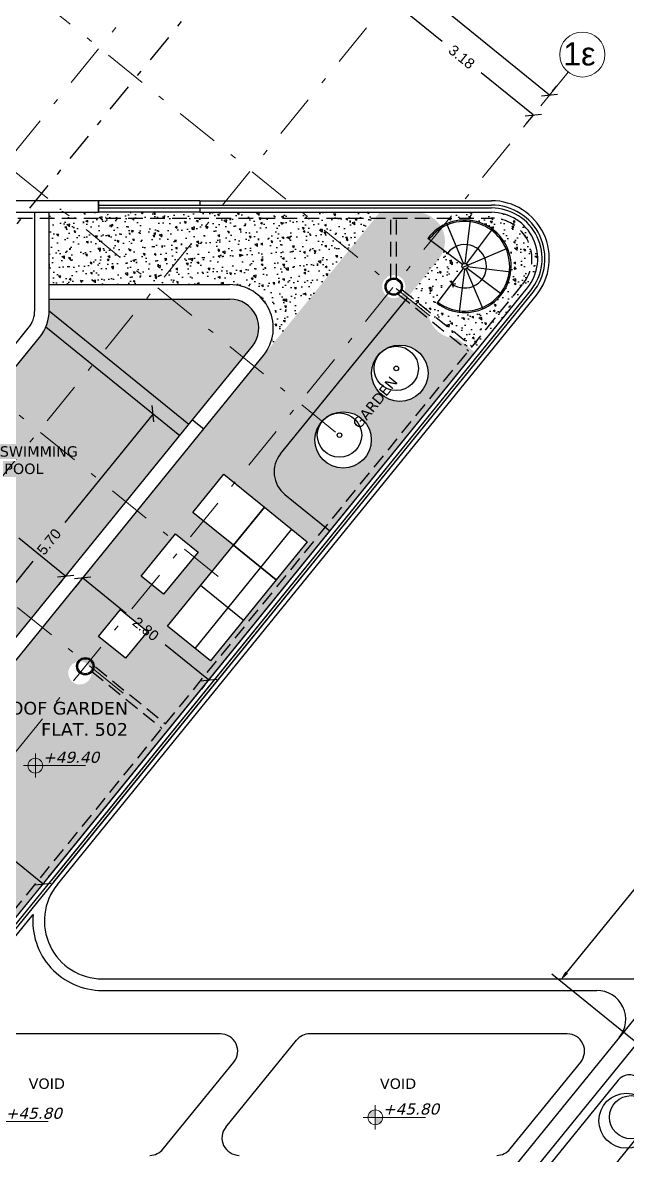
# Model space of a CAD drawing. Header units: inches. Extents: x 8644 to 9016, y -609 to 809.
# Drawn here: x 8865.56 to 8876, y -597.85 to -578.27 of the extents above; entities that cross this region are included whole.
import ezdxf

# ---------------------------------------------------------------- set-up
doc = ezdxf.new("R2010")
doc.units = ezdxf.units.IN
doc.header["$MEASUREMENT"] = 0
doc.linetypes.add('DASHDOT', pattern=[1, 0.5, -0.25, 0, -0.25])
doc.linetypes.add('DASHED', pattern=[19.05, 12.7, -6.35])
doc.layers.add('axis', color=8, linetype='DASHDOT', lineweight=15)
doc.layers.add('dim', color=3, linetype='Continuous', lineweight=13)
for name, color, linetype in [('DIMENSIONS', 6, 'Continuous'), ('DIMS', 6, 'Continuous'), ('floors', 8, 'Continuous'), ('furn', 4, 'Continuous'), ('provoles', 2, 'Continuous'), ('TEXT', 6, 'Continuous'), ('walls', 1, 'Continuous')]:
    doc.layers.add(name, color=color, linetype=linetype)
doc.styles.get("Standard").update_dxf_attribs({"font": 'arial.ttf'})
doc.styles.add('style1', font='arial.ttf')
doc.styles.add('Yps_1-100', font='verdanai.ttf', dxfattribs={"height": 0.25})
doc.styles.add('Yps_1-100bold', font='verdanai.ttf', dxfattribs={"height": 0.3})
doc.dimstyles.new('Copy of Standard', dxfattribs={"dimtxt": 0.18, "dimasz": 0.18, "dimexe": 0.18, "dimexo": 0.0625, "dimgap": 0.09, "dimtad": 0, "dimtih": 1, "dimtoh": 1, "dimdec": 3, "dimzin": 0, "dimdsep": 46, "dimtxsty": 'Standard', "dimcen": 0.09, "dimadec": 0, "dimazin": 0, "dimtfac": 1, "dimtdec": 3, "dimtofl": 0, "dimtmove": 0, "dimatfit": 3, "dimfxl": 1, "dimtolj": 1, "dimtzin": 0, "dimarcsym": 0})
doc.dimstyles.new('ekato', dxfattribs={"dimtxt": 0.18, "dimasz": 0.2, "dimexe": 0.2, "dimexo": 0.2, "dimgap": 0.2, "dimtad": 0, "dimzin": 0, "dimdsep": 46, "dimtxsty": 'style1', "dimblk": 'OBLIQUE', "dimcen": 0.2, "dimadec": 0, "dimazin": 0, "dimtfac": 1, "dimtofl": 0, "dimtmove": 0, "dimatfit": 3, "dimfxl": 1, "dimtolj": 1, "dimtzin": 0, "dimarcsym": 0})
pattern_1 = [(145.9330195, (-1310.13757, 1490.0683), (-0.005862075, 0.359952269), [0.0375, -0.4125]), (90.9330195, (-1310.13757, 1490.0683), (-0.366910407, -0.107879508), [0.03, -0.33]), (196.384464, (-1310.13805, 1490.0983), (-0.372772478, 0.252072761), [0.031870096, -0.350571056]), (142.1172195, (-1310.23703, 1490.05796), (0.027158223, 0.539316793), [0.05625, -0.61875]), (192.568655, (-1310.23477, 1490.1029), (-0.532756348, 0.414482416), [0.04780517, -0.52585688]), (87.1171834, (-1310.23703, 1490.05796), (-0.532756348, 0.414482416), [0.045, -0.495]), (116.9330195, (-1310.21733, 1490.11028), (0.169381237, 0.3176633386), [0.0375, -0.4125]), (61.9330195, (-1310.21733, 1490.11028), (-0.373208096, 0.083528151), [0.03, -0.33]), (167.3844642, (-1310.20322, 1490.13675), (-0.203826858, 0.401191486), [0.031870095, -0.350571056]), (133.4330195, (-1310.13757, 1490.0683), (-0.1661837958, -0.011157554), [0, -0.326, 0, -0.335, 0, -0.33125]), (103.4330195, (-1310.13757, 1490.0683), (-0.2097456976, 0.110445857), [0, -0.191, 0, -0.3185, 0, -0.12625]), (63.4330195, (-1310.12604, 1489.9574), (-0.016372455, 0.2666471857), [0, -0.125, 0, -0.39, 0, -0.5175]), (53.4330195, (-1310.12087, 1489.90767), (-0.079925123, 0.284857427), [0, -0.1625, 0, -0.259, 0, -0.3675])]
pattern_2 = [(145.9330195, (-2418.8575, 1426.8528), (-0.005862075, 0.359952269), [0.0375, -0.4125]), (90.9330195, (-2418.8575, 1426.8528), (-0.366910407, -0.107879508), [0.03, -0.33]), (196.384464, (-2418.85798, 1426.8828), (-0.372772478, 0.252072761), [0.031870096, -0.350571056]), (142.1172195, (-2418.95695, 1426.84246), (0.027158223, 0.539316793), [0.05625, -0.61875]), (192.568655, (-2418.9547, 1426.8874), (-0.532756348, 0.414482416), [0.04780517, -0.52585688]), (87.1171834, (-2418.95695, 1426.84246), (-0.532756348, 0.414482416), [0.045, -0.495]), (116.9330195, (-2418.93726, 1426.89478), (0.169381237, 0.3176633386), [0.0375, -0.4125]), (61.9330195, (-2418.93726, 1426.89478), (-0.373208096, 0.083528151), [0.03, -0.33]), (167.3844642, (-2418.92314, 1426.92125), (-0.203826858, 0.401191486), [0.031870095, -0.350571056]), (133.4330195, (-2418.85749, 1426.8528), (-0.1661837958, -0.011157554), [0, -0.326, 0, -0.335, 0, -0.33125]), (103.4330195, (-2418.85749, 1426.8528), (-0.2097456976, 0.110445857), [0, -0.191, 0, -0.3185, 0, -0.12625]), (63.4330195, (-2418.84596, 1426.7419), (-0.016372455, 0.2666471857), [0, -0.125, 0, -0.39, 0, -0.5175]), (53.4330195, (-2418.8408, 1426.69216), (-0.079925123, 0.284857427), [0, -0.1625, 0, -0.259, 0, -0.3675])]

# ---------------------------------------------------------------- blocks, each defined once
blk = doc.blocks.new('ypsometro 1-100')
h = blk.add_hatch(color=256)
h.paths.add_polyline_path([(-0.2, 0), (0, 0), (0, 0.2, 0.414214)])
h.paths.add_polyline_path([(0, -0.2, 0.414214), (0.2, 0), (0, 0)])
for p, q in [((0, 0.325), (0, -0.325)), ((-0.325, 0), (1.35, 0))]:
    blk.add_line(p, q)
blk.add_circle((0, 0), 0.2)
at = {"style": 'Yps_1-100'}
for p in [(0.2, 0.076), (0.2, -0.326)]:
    blk.add_attdef('+0.00', p, '', height=0.25, dxfattribs=at)
blk = doc.blocks.new('_Oblique')
at = {"color": 0, "linetype": 'ByBlock', "lineweight": -2}
blk.add_line((-0.5, -0.5), (0.5, 0.5), dxfattribs=at)
blk = doc.blocks.new('*D15436')
at = {"layer": 'DEFPOINTS', "color": 0, "transparency": 16777216}
for p in [(8866.98, -573.432), (8874.586, -579.606), (8874.658, -579.518)]:
    blk.add_point(p, dxfattribs=at)
at = {"layer": 'DIMENSIONS', "color": 0, "lineweight": -2, "transparency": 16777216}
for p, q in [((8867.106, -573.277), (8867.178, -573.188)), ((8867.052, -573.344), (8870.518, -576.158)), ((8874.658, -579.518), (8871.191, -576.704)), ((8874.712, -579.451), (8874.784, -579.362))]:
    blk.add_line(p, q, dxfattribs=at)
at = {"layer": 'DIMENSIONS', "color": 0, "lineweight": -2, "transparency": 16777216, "xscale": 0.2, "yscale": 0.2, "zscale": 0.2}
for p, rotation in [((8867.052, -573.344), 140.9330194574656), ((8874.658, -579.518), 320.9330194574657)]:
    blk.add_blockref('_Oblique', p, dxfattribs=dict(at, rotation=rotation))
at = {"layer": 'DIMENSIONS', "color": 0, "transparency": 16777216, "insert": (8870.855, -576.431), "char_height": 0.18, "attachment_point": 5, "rotation": 320.933, "style": 'style1'}
blk.add_mtext('\\A1;9.80', dxfattribs=at)
blk = doc.blocks.new('*D15440')
at = {"layer": 'DEFPOINTS', "color": 0, "transparency": 16777216}
for p in [(8872.016, -577.72), (8874.377, -579.863), (8874.502, -579.71)]:
    blk.add_point(p, dxfattribs=at)
at = {"layer": 'DIMENSIONS', "color": 0, "lineweight": -2, "transparency": 16777216}
for p, q in [((8871.89, -577.876), (8871.78, -578.012)), ((8871.906, -577.857), (8872.805, -578.587)), ((8874.377, -579.863), (8873.478, -579.133)), ((8874.376, -579.865), (8874.251, -580.018))]:
    blk.add_line(p, q, dxfattribs=at)
at = {"layer": 'DIMENSIONS', "color": 0, "lineweight": -2, "transparency": 16777216, "xscale": 0.2, "yscale": 0.2, "zscale": 0.2}
for p, rotation in [((8871.906, -577.857), 140.9330194573815), ((8874.377, -579.863), 320.9330194573815)]:
    blk.add_blockref('_Oblique', p, dxfattribs=dict(at, rotation=rotation))
at = {"layer": 'DIMENSIONS', "color": 0, "transparency": 16777216, "insert": (8873.142, -578.86), "char_height": 0.18, "attachment_point": 5, "rotation": 320.933, "style": 'style1'}
blk.add_mtext('\\A1;3.18', dxfattribs=at)
blk = doc.blocks.new('*D15447')
at = {"layer": 'DEFPOINTS', "color": 0, "transparency": 16777216}
for p in [(8863.52, -591.261), (8865.888, -593.184), (8865.912, -593.154)]:
    blk.add_point(p, dxfattribs=at)
at = {"layer": 'DIMENSIONS', "color": 0, "lineweight": -2, "transparency": 16777216}
for p, q in [((8863.544, -591.232), (8864.391, -591.919)), ((8863.646, -591.106), (8863.67, -591.077)), ((8865.912, -593.154), (8865.065, -592.467)), ((8866.014, -593.028), (8866.038, -592.999))]:
    blk.add_line(p, q, dxfattribs=at)
at = {"layer": 'DIMENSIONS', "color": 0, "lineweight": -2, "transparency": 16777216, "xscale": 0.2, "yscale": 0.2, "zscale": 0.2}
for p, rotation in [((8863.544, -591.232), 140.9330194581317), ((8865.912, -593.154), 320.9330194581316)]:
    blk.add_blockref('_Oblique', p, dxfattribs=dict(at, rotation=rotation))
at = {"layer": 'DIMENSIONS', "color": 0, "transparency": 16777216, "insert": (8864.728, -592.193), "char_height": 0.18, "attachment_point": 5, "rotation": 320.933, "style": 'style1'}
blk.add_mtext('\\A1;3.05', dxfattribs=at)
blk = doc.blocks.new('*D15448')
at = {"layer": 'DEFPOINTS', "color": 0, "transparency": 16777216}
for p in [(8864.069, -585.905), (8866.304, -587.832), (8866.359, -587.764)]:
    blk.add_point(p, dxfattribs=at)
at = {"layer": 'DIMENSIONS', "color": 0, "lineweight": -2, "transparency": 16777216}
for p, q in [((8864.013, -585.973), (8864.82, -586.628)), ((8863.943, -586.06), (8863.887, -586.128)), ((8866.304, -587.832), (8865.497, -587.177)), ((8866.233, -587.919), (8866.178, -587.987))]:
    blk.add_line(p, q, dxfattribs=at)
at = {"layer": 'DIMENSIONS', "color": 0, "lineweight": -2, "transparency": 16777216, "xscale": 0.2, "yscale": 0.2, "zscale": 0.2}
for p, rotation in [((8864.013, -585.973), 140.9330194580974), ((8866.304, -587.832), 320.9330194580974)]:
    blk.add_blockref('_Oblique', p, dxfattribs=dict(at, rotation=rotation))
at = {"layer": 'DIMENSIONS', "color": 0, "transparency": 16777216, "insert": (8865.158, -586.902), "char_height": 0.18, "attachment_point": 5, "rotation": 320.933, "style": 'style1'}
blk.add_mtext('\\A1;2.95', dxfattribs=at)
blk = doc.blocks.new('*D15449')
at = {"layer": 'DEFPOINTS', "color": 0, "transparency": 16777216}
for p in [(8867.774, -584.995), (8867.814, -585.028), (8864.181, -589.421)]:
    blk.add_point(p, dxfattribs=at)
at = {"layer": 'DIMENSIONS', "color": 0, "lineweight": -2, "transparency": 16777216}
for p, q in [((8867.814, -585.028), (8866.291, -586.904)), ((8867.929, -585.121), (8867.969, -585.154)), ((8864.221, -589.453), (8865.744, -587.577)), ((8864.337, -589.547), (8864.376, -589.579))]:
    blk.add_line(p, q, dxfattribs=at)
at = {"layer": 'DIMENSIONS', "color": 0, "lineweight": -2, "transparency": 16777216, "xscale": 0.2, "yscale": 0.2, "zscale": 0.2}
for p, rotation in [((8867.814, -585.028), 50.9330194569812), ((8864.221, -589.453), 230.9330194569812)]:
    blk.add_blockref('_Oblique', p, dxfattribs=dict(at, rotation=rotation))
at = {"layer": 'DIMENSIONS', "color": 0, "transparency": 16777216, "insert": (8866.017, -587.24), "char_height": 0.18, "attachment_point": 5, "rotation": 50.933, "style": 'style1'}
blk.add_mtext('\\A1;5.70', dxfattribs=at)
blk = doc.blocks.new('*D15450')
at = {"layer": 'DEFPOINTS', "color": 0, "transparency": 16777216}
for p in [(8866.658, -587.793), (8868.773, -589.629), (8868.832, -589.557)]:
    blk.add_point(p, dxfattribs=at)
at = {"layer": 'DIMENSIONS', "color": 0, "lineweight": -2, "transparency": 16777216}
for p, q in [((8866.599, -587.865), (8867.348, -588.473)), ((8866.532, -587.948), (8866.473, -588.02)), ((8868.773, -589.629), (8868.024, -589.021)), ((8868.706, -589.713), (8868.647, -589.785))]:
    blk.add_line(p, q, dxfattribs=at)
at = {"layer": 'DIMENSIONS', "color": 0, "lineweight": -2, "transparency": 16777216, "xscale": 0.2, "yscale": 0.2, "zscale": 0.2}
for p, rotation in [((8866.599, -587.865), 140.9330194581413), ((8868.773, -589.629), 320.9330194581413)]:
    blk.add_blockref('_Oblique', p, dxfattribs=dict(at, rotation=rotation))
at = {"layer": 'DIMENSIONS', "color": 0, "transparency": 16777216, "insert": (8867.686, -588.747), "char_height": 0.18, "attachment_point": 5, "rotation": 320.933, "style": 'style1'}
blk.add_mtext('\\A1;2.80', dxfattribs=at)
blk = doc.blocks.new('*D15488')
at = {"color": 0, "lineweight": -2, "transparency": 16777216}
for p, q in [((8877.315, -597.175), (8876.659, -596.643)), ((8876.685, -596.896), (8875.445, -598.424)), ((8873.843, -600.398), (8875.149, -598.788)), ((8874.245, -600.957), (8873.589, -600.424))]:
    blk.add_line(p, q, dxfattribs=at)
at = {"color": 0, "transparency": 16777216}
for points in [[(8876.662, -596.877), (8876.709, -596.915), (8876.799, -596.756)], [(8873.819, -600.379), (8873.866, -600.417), (8873.729, -600.538)]]:
    blk.add_solid(points, dxfattribs=at)
at = {"layer": 'DEFPOINTS', "color": 0, "transparency": 16777216}
for p in [(8877.363, -597.215), (8873.729, -600.538), (8874.294, -600.996, 0.071)]:
    blk.add_point(p, dxfattribs=at)
at = {"color": 0, "transparency": 16777216, "insert": (8875.297, -598.606), "char_height": 0.18, "attachment_point": 5}
blk.add_mtext('\\A1;4.870', dxfattribs=at)
blk = doc.blocks.new('*D15492')
at = {"color": 0, "lineweight": -2, "transparency": 16777216}
for p, q in [((8884.61, -585.411), (8883.189, -584.258)), ((8883.215, -584.511), (8879.232, -589.418)), ((8874.953, -594.689), (8878.936, -589.782)), ((8876.122, -595.868), (8874.7, -594.715))]:
    blk.add_line(p, q, dxfattribs=at)
at = {"color": 0, "transparency": 16777216}
for points in [[(8883.192, -584.492), (8883.238, -584.53), (8883.328, -584.371)], [(8874.93, -594.67), (8874.977, -594.707), (8874.84, -594.828)]]:
    blk.add_solid(points, dxfattribs=at)
at = {"layer": 'DEFPOINTS', "color": 0, "transparency": 16777216}
for p in [(8884.658, -585.451, 0.071), (8874.84, -594.828), (8876.17, -595.908, 0.071)]:
    blk.add_point(p, dxfattribs=at)
at = {"color": 0, "transparency": 16777216, "insert": (8879.084, -589.6), "char_height": 0.18, "attachment_point": 5}
blk.add_mtext('\\A1;13.469', dxfattribs=at)

msp = doc.modelspace()

# ---------------------------------------------------------------- hatches: boundary and pattern name
at = {"layer": 'DIMENSIONS'}
h = msp.add_hatch(dxfattribs=at)
h.set_pattern_fill('DOTS', color=8, angle=360, style=0)
h.set_pattern_definition([(0, (-1310.137566, 1490.0683), (0.03125, 0.0625), [0, -0.0625])])
h.paths.add_polyline_path([(8862.9313, -588.0198), (8862.7422, -588.2527), (8863.0916, -588.5363), (8863.2807, -588.3034)])
h.paths.add_polyline_path([(8862.9313, -588.0198), (8862.5819, -587.7361), (8862.3928, -587.9691), (8862.7422, -588.2527)])
h.paths.add_polyline_path([(8863.1203, -587.7868), (8862.771, -587.5032), (8862.5819, -587.7361), (8862.9313, -588.0198)])
h.paths.add_polyline_path([(8863.1203, -587.7868), (8862.9313, -588.0198), (8863.2807, -588.3034), (8863.4697, -588.0704)])
h.paths.add_polyline_path([(8863.3094, -587.5539), (8862.96, -587.2703), (8862.771, -587.5032), (8863.1203, -587.7868)])
h.paths.add_polyline_path([(8863.3094, -587.5539), (8863.1203, -587.7868), (8863.4697, -588.0704), (8863.6588, -587.8375)], flags=17)
h.paths.add_polyline_path([(8863.4985, -587.321), (8863.1491, -587.0374), (8862.96, -587.2703), (8863.3094, -587.5539)])
h.paths.add_polyline_path([(8863.4985, -587.321), (8863.3094, -587.5539), (8863.6588, -587.8375), (8863.8479, -587.6046)], flags=17)
h.paths.add_polyline_path([(8863.6733, -587.1056, -0.2259697), (8863.665, -587.0881, -0.1721323), (8863.67, -587.0738), (8863.3382, -586.8045), (8863.1491, -587.0374), (8863.4985, -587.321)], flags=17)
h.paths.add_polyline_path([(8863.7051, -587.1023, -0.4142136), (8863.6733, -587.1056), (8863.4985, -587.321), (8863.8479, -587.6046), (8864.0369, -587.3717)], flags=17)
h.paths.add_polyline_path([(8863.67, -587.0738, 0.1721323), (8863.665, -587.0881, 0.2259697), (8863.6733, -587.1056), (8863.6876, -587.0881)], flags=17)
h.paths.add_polyline_path([(8863.6876, -587.0881), (8863.6733, -587.1056, 0.4142136), (8863.7051, -587.1023)], flags=17)
h.paths.add_polyline_path([(8863.67, -587.0738), (8863.7051, -587.1023, 0.1721323), (8863.7101, -587.0881, 0.706292)], flags=17)
h.paths.add_polyline_path([(8868.2755, -585.4027), (8865.9618, -583.5246, -0.0710558), (8865.8528, -583.7066), (8863.3382, -586.8045), (8863.67, -587.0738, -1), (8863.7051, -587.1023), (8864.0369, -587.3717), (8863.8479, -587.6046), (8863.6588, -587.8375), (8863.4697, -588.0704), (8863.2807, -588.3034), (8863.0916, -588.5363), (8864.6832, -589.8282)])
h.paths.add_polyline_path([(8866.0203, -583.2501, -0.0943963), (8865.9618, -583.5246), (8868.2755, -585.4027), (8868.4331, -585.2086)])
h.paths.add_polyline_path([(8869.5275, -583.8604, 0.6313617), (8869.1393, -583.0453), (8866.0205, -583.0453), (8866.0205, -583.2339, -0.0054079), (8866.0203, -583.2501), (8868.4331, -585.2086), (8868.4961, -585.131)])
at = {"layer": 'floors'}
h = msp.add_hatch(dxfattribs=at)
h.set_pattern_fill('AR-CONC', color=256, scale=0.05, angle=95.93302)
h.set_pattern_definition(pattern_1)
h.paths.add_polyline_path([(8867.0333, -580.9468), (8866.9781, -581.2925, 1.3032254), (8867.053, -582.013), (8867.178, -582.3399, -1.3032254)], flags=0)
edge = h.paths.add_edge_path()
edge.add_line((8871.7206, -581.5453), (8866.0205, -581.5453))
edge.add_line((8866.0205, -581.5453), (8866.0205, -582.7953))
edge.add_line((8866.0205, -582.7953), (8869.1393, -582.7953))
edge.add_arc((8869.1393, -583.5453), 0.75, -39.06698, 90, ccw=False)
edge.add_line((8869.7216, -584.018), (8871.6758, -581.6104))
edge.add_arc((8871.2876, -581.2953), 0.5, 320.93302, 330)
edge = h.paths.add_edge_path()
edge.add_line((8867.0144, -581.5453), (8866.1783, -581.5453))
edge.add_arc((8866.919, -581.6628), 0.75, 170.988, 320.93302)
edge.add_line((8867.5013, -582.1355), (8866.9578, -581.6943))
edge.add_arc((8866.919, -581.6628), 0.05, 320.93302, 410.93302)
edge.add_line((8866.9505, -581.624), (8867.0144, -581.5453))
h = msp.add_hatch(dxfattribs=at)
h.set_pattern_fill('AR-CONC', color=256, scale=0.05, angle=95.93302)
h.set_pattern_definition(pattern_2)
h.paths.add_polyline_path([(8866.194, -581.4706, 0.6466343), (8867.2561, -582.3328)])
edge = h.paths.add_edge_path()
edge.add_line((8867.0631, -581.5453), (8866.286, -581.5453))
edge.add_line((8866.286, -581.5453), (8867.2561, -582.3328))
edge.add_arc((8866.919, -581.6628), 0.75, 296.70921, 320.93302)
edge.add_line((8867.5013, -582.1355), (8866.9578, -581.6943))
edge.add_line((8866.9578, -581.6943), (8867.0631, -581.5453))
h = msp.add_hatch(dxfattribs=at)
h.set_pattern_fill('AR-CONC', color=256, scale=0.05, angle=95.93302)
h.set_pattern_definition(pattern_1)
h.paths.add_polyline_path([(8862.2975, -591.498), (8861.6763, -590.9938), (8861.1406, -591.6538), (8861.0776, -591.7314), (8860.3789, -591.1642), (8859.7577, -590.66), (8859.2531, -590.2504), (8859.2279, -590.2814, -0.4008611), (8859.3875, -591.5445), (8859.3623, -591.5755), (8858.648, -590.9957), (8858.6228, -591.0268), (8863.9024, -595.3123), (8863.8709, -595.3512), (8864.0262, -595.4772), (8870.8642, -587.0532), (8870.0878, -586.4229, -0.4142136), (8870.0147, -585.7196), (8872.7414, -582.3604, 0.6313617), (8872.3532, -581.5453), (8871.7206, -581.5453, -0.0395828), (8871.6758, -581.6104), (8864.1526, -590.8787), (8863.9585, -590.7211), (8863.8955, -590.7988), (8862.3829, -592.6621), (8862.3199, -592.7398), (8861.6988, -592.2356)])
h.paths.add_polyline_path([(8863.1593, -593.2924), (8864.6719, -591.429), (8865.3706, -591.9962), (8865.1973, -592.2097), (8865.3526, -592.3358), (8865.132, -592.6075), (8864.9767, -592.4814), (8864.8822, -592.5979), (8865.0375, -592.724), (8864.8169, -592.9957), (8864.6616, -592.8697), (8864.5671, -592.9861), (8864.7224, -593.1122), (8864.5018, -593.3839), (8864.3465, -593.2579), (8864.252, -593.3743), (8864.4073, -593.5004), (8864.1867, -593.7721), (8864.0314, -593.6461), (8863.8581, -593.8596)], flags=16)
h.paths.add_polyline_path([(8866.349, -589.5074, -1), (8866.749, -589.5074, -1)], flags=16)
h.paths.add_polyline_path([(8866.8709, -588.8757), (8867.2491, -588.4099), (8867.7149, -588.788), (8867.3368, -589.2539)], flags=16)
h.paths.add_polyline_path([(8867.6074, -587.8331), (8868.2008, -587.1019), (8868.5891, -587.417), (8867.9956, -588.1482)], flags=16)
h.paths.add_polyline_path([(8868.065, -588.6973), (8869.1994, -587.2998), (8868.5007, -586.7326), (8869.0364, -586.0726), (8869.7351, -586.6398), (8870.4727, -587.2385), (8869.937, -587.8985), (8868.8026, -589.296)], flags=16)
h.paths.add_polyline_path([(8871.769, -582.8303, -1), (8872.169, -582.8303, -1)], flags=16)
h.paths.add_polyline_path([(8859.2279, -590.2814), (8858.6733, -590.9647), (8859.3875, -591.5445, 0.4008611)], flags=17)
h.paths.add_polyline_path([(8860.7884, -591.439), (8861.8072, -591.439), (8861.8072, -590.8602), (8860.7884, -590.8602)], flags=25)
h = msp.add_hatch(dxfattribs=at)
h.set_pattern_fill('AR-CONC', color=256, scale=0.05, angle=95.93302)
h.set_pattern_definition(pattern_2)
h.paths.add_polyline_path([(8872.8339, -582.8115), (8873.8288, -582.8115), (8873.8288, -582.4207), (8872.8339, -582.4207)], flags=24)
edge = h.paths.add_edge_path()
edge.add_arc((8873.6553, -582.3453), 0.8, 320.93302, 450)
edge.add_line((8873.6553, -581.5453), (8873.012, -581.5453))
edge.add_line((8873.012, -581.5453), (8872.8345, -581.7641))
edge.add_arc((8873.1955, -582.478), 0.8, -126.98888, 116.82394, ccw=False)
edge.add_line((8872.7141, -583.117), (8873.1654, -582.5179))
edge.add_arc((8873.1955, -582.478), 0.05, 180, 233.01112, ccw=False)
edge.add_arc((8873.1955, -582.478), 0.05, 143.01112, 180, ccw=False)
edge.add_line((8873.1555, -582.4479), (8872.9061, -582.26))
edge.add_arc((8872.8959, -582.2523), 0.0128, 180, 323.01112, ccw=False)
edge.add_arc((8872.8959, -582.2523), 0.0128, 143.01112, 180, ccw=False)
edge.add_line((8872.8857, -582.2447), (8872.8246, -582.1986))
edge.add_line((8872.8246, -582.1986), (8872.2047, -583.0216))
edge.add_line((8872.2047, -583.0216), (8873.3693, -583.9669))
edge.add_line((8873.3693, -583.9669), (8874.2764, -582.8495))
at = {"layer": 'provoles'}
h = msp.add_hatch(dxfattribs=at)
h.set_pattern_fill('AR-SAND', color=6, scale=0.08, angle=-225)
h.set_pattern_definition([(172.5, (-1304.83999, 1423.86681), (-0.1054341698, -0.1125610547), [0, -0.1216, 0, -0.136, 0, -0.13]), (142.5, (-1304.83999, 1423.86681), (-0.2597583784, -0.059531001), [0, -0.0656, 0, -0.1096, 0, -0.042]), (102.5, (-1304.77041, 1423.79724), (-0.1764825907, 0.1758423418), [0, -0.04, 0, -0.144, 0, -0.188]), (92.5, (-1304.7704, 1423.79724), (-0.219701028, 0.120403373), [0, -0.02, 0, -0.0944, 0, -0.108])])
h.paths.add_polyline_path([(8871.5806, -585.4798, -1), (8870.6068, -585.4798, -0.2246322), (8870.785, -585.1033, -0.0289929), (8870.8206, -585.0768, -0.6016329)], flags=16)
h.paths.add_polyline_path([(8871.587, -584.3266, -0.2246322), (8871.7651, -583.9502, -0.0289929), (8871.8007, -583.9236, -0.6016329), (8872.5608, -584.3266, -1)], flags=16)
h.paths.add_polyline_path([(8871.0711, -585.3967, -1), (8870.9923, -585.3967, -1)], flags=0)
h.paths.add_polyline_path([(8871.9724, -584.2435, -1), (8872.0513, -584.2435, -1)], flags=0)
h.paths.add_polyline_path([(8872.9468, -583.1531, -1), (8873.0256, -583.1531, -1)], flags=0)
h.paths.add_polyline_path([(8873.8393, -582.0126, -1), (8873.9181, -582.0126, -1)], flags=0)
h.paths.add_polyline_path([(8872.967, -580.8925, -1), (8873.0276, -580.8925, -1)], flags=0)
h.paths.add_polyline_path([(8874.2285, -580.8925, -1), (8874.2891, -580.8925, -1)], flags=0)
edge = h.paths.add_edge_path()
edge.add_line((8873.3693, -583.9669), (8872.2047, -583.0216))
edge.add_line((8872.2047, -583.0216), (8870.0147, -585.7196))
edge.add_arc((8870.4029, -586.0347), 0.5, 140.93302, 230.93302)
edge.add_line((8870.0878, -586.4229), (8870.8642, -587.0532))
edge.add_line((8870.8642, -587.0532), (8873.3693, -583.9669))
edge = h.paths.add_edge_path()
edge.add_line((8873.0684, -583.7227), (8872.568, -583.3164))
edge.add_arc((8873.0482, -583.2362), 0.4869, 189.48396, 272.38208)

# ---------------------------------------------------------------- linework, layer by layer
at = {"layer": 'axis', "ltscale": 1.5}
for p, q in [((8869.8973, -574.9952, 0.0706), (8855.2428, -593.0487, 0.0706)), ((8872.5929, -583.3367, 0.0706), (8862.3294, -575.0056, 0.0706)), ((8872.5084, -577.1147, 0.0706), (8852.0688, -602.2953, 0.0706)), ((8870.9644, -585.3429, 0.0706), (8860.701, -577.0118, 0.0706)), ((8874.98, -579.1209, 0.0706), (8856.1688, -602.2953, 0.0706)), ((8868.9388, -587.8384, 0.0706), (8858.6753, -579.5073, 0.0706)), ((8867.299, -589.8585, 0.0706), (8857.0355, -581.5274, 0.0706))]:
    msp.add_line(p, q, dxfattribs=at)
at = {"layer": 'axis', "color": 1, "linetype": 'Continuous'}
msp.add_circle((8875.2251, -578.8189, 0.0706), 0.389, dxfattribs=at)
at = {"layer": 'DIMENSIONS', "color": 4, "linetype": 'DASHED', "ltscale": 0.02}
for p, q in [((8864.7142, -581.6453, 0.0706), (8873.6553, -581.6453, 0.0706)), ((8871.919, -582.6888, 0.0706), (8871.919, -581.6453, 0.0706)), ((8872.019, -582.6888, 0.0706), (8872.019, -581.6453, 0.0706)), ((8865.3871, -593.6419, 0.0706), (8874.1987, -582.7865, 0.0706)), ((8872.0473, -582.9582, 0.0706), (8873.2602, -583.9427, 0.0706)), ((8872.1103, -582.8806, 0.0706), (8873.3232, -583.8651, 0.0706)), ((8866.7534, -589.4801, 0.0706), (8867.9663, -590.4646, 0.0706)), ((8866.8164, -589.4024, 0.0706), (8868.0293, -590.3869, 0.0706))]:
    msp.add_line(p, q, dxfattribs=at)
msp.add_arc((8873.6553, -582.3453, 0.0706), 0.7, 320.93302, 90, dxfattribs=at)
at = {"layer": 'DIMS', "color": 1, "linetype": 'DASHDOT'}
msp.add_line((8864.3012, -583.18, 0.0706), (8869.0003, -577.391, 0.0706), dxfattribs=at)
at = {"layer": 'floors'}
for p, q in [((8868.9746, -595.7453, 0.0706), (8864.2091, -595.7453, 0.0706)), ((8874.9637, -595.7453, 0.0706), (8870.5202, -595.7453, 0.0706)), ((8869.0696, -597.3562, 0.0706), (8870.2872, -595.8562, 0.0706)), ((8867.9899, -597.7344, 0.0706), (8869.2075, -596.2344, 0.0706)), ((8873.979, -597.7344, 0.0706), (8875.1966, -596.2344, 0.0706))]:
    msp.add_line(p, q, dxfattribs=at)
for centre, radius in [((8872.0739, -584.3266, 0.0706), 0.4869), ((8872.0119, -584.2435, 0.0706), 0.3833), ((8872.0119, -584.2435, 0.0706), 0.0394), ((8871.0937, -585.4798, 0.0706), 0.4869), ((8871.0317, -585.3967, 0.0706), 0.3833), ((8871.0317, -585.3967, 0.0706), 0.0394), ((8875.9866, -597.2475, 0.0706), 0.4754), ((8876.0677, -597.187, 0.0706), 0.3743)]:
    msp.add_circle(centre, radius, dxfattribs=at)
for centre, start, end in [((8868.9746, -596.0453, 0.0706), 320.93302, 90), ((8870.5202, -596.0453, 0.0706), 90, 140.93302), ((8874.9637, -596.0453, 0.0706), 320.93302, 90), ((8869.3026, -597.5453, 0.0706), 140.93302, 270), ((8867.757, -597.5453, 0.0706), 270, 320.93302), ((8873.7461, -597.5453, 0.0706), 270, 320.93302)]:
    msp.add_arc(centre, 0.3, start, end, dxfattribs=at)
at = {"layer": 'furn'}
for p, q in [((8868.5391, -589.0821, 0.0706), (8870.2092, -587.0246, 0.0706)), ((8869.3698, -588.5973, 0.0706), (8868.6322, -587.9985, 0.0706))]:
    msp.add_line(p, q, dxfattribs=at)
at = {"layer": 'furn', "elevation": 0.0706}
for points in [[(8868.5007, -586.7326), (8869.0364, -586.0726), (8869.7351, -586.6398), (8869.1994, -587.2998)], [(8869.7351, -586.6398), (8870.4727, -587.2385), (8869.937, -587.8985), (8869.1994, -587.2998)], [(8868.2008, -587.1019), (8868.5891, -587.417), (8867.9956, -588.1482), (8867.6074, -587.8331)], [(8869.1994, -587.2998), (8869.937, -587.8985), (8868.8026, -589.296), (8868.065, -588.6973)], [(8867.7149, -588.788), (8867.3368, -589.2539), (8866.8709, -588.8757), (8867.2491, -588.4099)]]:
    msp.add_lwpolyline(points, close=True, dxfattribs=at)
at = {"layer": 'provoles', "color": 4}
for p, q in [((8868.619, -581.3454, 0.0706), (8866.869, -581.3454, 0.0706)), ((8868.619, -581.3453, 0.0706), (8873.6553, -581.3453, 0.0706)), ((8868.619, -581.3454, 0.0706), (8868.619, -581.4204, 0.0706)), ((8868.619, -581.4703, 0.0706), (8868.619, -581.5453, 0.0706)), ((8868.619, -581.5453, 0.0706), (8866.869, -581.5453, 0.0706)), ((8868.619, -581.5453, 0.0706), (8873.6553, -581.5453, 0.0706)), ((8857.571, -603.4297, 0.0706), (8874.2764, -582.8495, 0.0706)), ((8866.1606, -593.1651, 0.0706), (8874.4317, -582.9755, 0.0706)), ((8866.1606, -593.1651, 0.0706), (8874.4317, -582.9755, 0.0706)), ((8857.7263, -603.5558, 0.0706), (8865.7426, -593.6801, 0.0706)), ((8866.937, -594.7953, 0.0706), (8876.4486, -594.7953, 0.0706)), ((8866.937, -594.9953, 0.0706), (8875.4745, -594.9953, 0.0706))]:
    msp.add_line(p, q, dxfattribs=at)
at = {"layer": 'provoles', "color": 8}
for p, q in [((8866.869, -581.4203, 0.0706), (8873.6553, -581.4203, 0.0706)), ((8866.869, -581.4703, 0.0706), (8873.6553, -581.4703, 0.0706)), ((8857.6292, -603.477, 0.0706), (8874.3346, -582.8967, 0.0706)), ((8857.668, -603.5085, 0.0706), (8874.3734, -582.9283, 0.0706)), ((8866.0635, -593.0863, 0.0706), (8874.3346, -582.8967, 0.0706)), ((8866.1024, -593.1178, 0.0706), (8874.3734, -582.9283, 0.0706)), ((8875.8453, -596.5459, 0.0706), (8870.2511, -603.4377, 0.0706))]:
    msp.add_line(p, q, dxfattribs=at)
at = {"layer": 'provoles', "color": 5}
for p, q in [((8873.1759, -582.4319, 0.0706), (8872.8827, -581.7416, 0.0706)), ((8873.2015, -582.4283, 0.0706), (8873.2928, -581.6839, 0.0706)), ((8873.2255, -582.438, 0.0706), (8873.6768, -581.839, 0.0706)), ((8873.1555, -582.4479, 0.0706), (8872.5565, -581.9966, 0.0706)), ((8873.1494, -582.4975, 0.0706), (8873.9318, -582.1652, 0.0706)), ((8873.1654, -582.5179, 0.0706), (8872.7141, -583.117, 0.0706)), ((8873.1894, -582.5276, 0.0706), (8873.0981, -583.272, 0.0706)), ((8873.215, -582.524, 0.0706), (8873.5082, -583.2143, 0.0706)), ((8873.2354, -582.5081, 0.0706), (8873.8345, -582.9593, 0.0706)), ((8873.2451, -582.4841, 0.0706), (8873.9895, -582.5753, 0.0706)), ((8872.9698, -582.7775, 0.0706), (8873.0417, -582.7834, 0.0706)), ((8872.9698, -582.7775, 0.0706), (8872.9974, -582.8407, 0.0706))]:
    msp.add_line(p, q, dxfattribs=at)
for centre, radius in [((8872.8959, -582.2523, 0.0706), 0.0128), ((8873.1955, -582.478, 0.0706), 0.05)]:
    msp.add_circle(centre, radius, dxfattribs=at)
at = {"layer": 'provoles', "color": 4}
for centre, radius, start, end in [((8873.6553, -582.3453, 0.0706), 1, 320.93302, 90), ((8873.6553, -582.3453, 0.0706), 0.8, 320.93302, 90), ((8866.937, -593.7953, 0.0706), 1, 140.93302, 270), ((8866.937, -593.7953, 0.0706), 1.2, 174.49033, 270), ((8875.4745, -595.4953, 0.0706), 0.5, 320.93302, 90)]:
    msp.add_arc(centre, radius, start, end, dxfattribs=at)
at = {"layer": 'provoles', "color": 8}
for centre, radius, start, end in [((8873.6553, -582.3453, 0.0706), 0.925, 320.93302, 90), ((8873.6553, -582.3453, 0.0706), 0.875, 320.93302, 90), ((8876.0394, -596.7034, 0.0706), 0.25, 50.93302, 140.93302)]:
    msp.add_arc(centre, radius, start, end, dxfattribs=at)
at = {"layer": 'provoles', "color": 5}
for radius in [0.8, 0.775, 0.375]:
    msp.add_arc((8873.1955, -582.478, 0.0706), radius, 233.01112, 143.01112, dxfattribs=at)
at = {"layer": 'walls', "color": 5}
for p, q in [((8866.869, -581.3454, 0.0706), (8864.7142, -581.3453, 0.0706)), ((8866.869, -581.5453, 0.0706), (8866.869, -581.3453, 0.0706)), ((8866.869, -581.3454, 0.0706), (8866.869, -581.5453, 0.0706)), ((8864.7142, -581.5453, 0.0706), (8866.869, -581.5453, 0.0706)), ((8865.7705, -583.2339, 0.0706), (8865.7705, -581.5453, 0.0706)), ((8866.0205, -583.2339, 0.0706), (8866.0205, -581.5453, 0.0706)), ((8861.474, -588.7044, 0.0706), (8865.6587, -583.549, 0.0706)), ((8861.6681, -588.8619, 0.0706), (8865.8528, -583.7066, 0.0706)), ((8864.6832, -589.8282, 0.0706), (8868.4961, -585.131, 0.0706)), ((8868.4961, -585.131, 0.0706), (8868.6902, -585.2885, 0.0706)), ((8864.7198, -590.1799, 0.0706), (8868.6902, -585.2885, 0.0706))]:
    msp.add_line(p, q, dxfattribs=at)
at = {"layer": 'walls', "color": 4}
for p, q in [((8866.0205, -582.7953, 0.0706), (8869.1393, -582.7953, 0.0706)), ((8866.0053, -593.039, 0.0706), (8874.2764, -582.8495, 0.0706)), ((8870.0147, -585.7196, 0.0706), (8872.2047, -583.0216, 0.0706)), ((8866.0205, -583.0453, 0.0706), (8869.1393, -583.0453, 0.0706)), ((8866.0205, -583.2502, 0.0706), (8868.4331, -585.2086, 0.0706)), ((8865.9618, -583.5246, 0.0706), (8868.2755, -585.4027, 0.0706)), ((8868.4961, -585.131, 0.0706), (8869.5275, -583.8604, 0.0706)), ((8868.6902, -585.2885, 0.0706), (8869.7216, -584.018, 0.0706)), ((8870.0878, -586.4229, 0.0706), (8870.8642, -587.0532, 0.0706))]:
    msp.add_line(p, q, dxfattribs=at)
at = {"layer": 'walls', "color": 2}
for p, q in [((8870.1346, -603.3432, 0.0706), (8884.6583, -585.4507, 0.0706)), ((8870.2987, -602.6651, 0.0706), (8876.8368, -594.6104, 0.0706))]:
    msp.add_line(p, q, dxfattribs=at)
at = {"layer": 'walls', "color": 3}
for centre, radius in [((8871.969, -582.8303, 0.0706), 0.15), ((8871.969, -582.8303, 0.0706), 0.13), ((8866.6436, -589.3909, 0.0706), 0.15), ((8866.6436, -589.3909, 0.0706), 0.13)]:
    msp.add_circle(centre, radius, dxfattribs=at)
at = {"layer": 'walls', "color": 4}
for centre, radius, start, end in [((8869.1393, -583.5453, 0.0706), 0.75, 320.93302, 90), ((8869.1393, -583.5453, 0.0706), 0.5, 320.93302, 90), ((8870.4029, -586.0347, 0.0706), 0.5, 140.93302, 230.93302)]:
    msp.add_arc(centre, radius, start, end, dxfattribs=at)
at = {"layer": 'walls', "color": 5}
for radius in [0.5, 0.75]:
    msp.add_arc((8865.2705, -583.2339, 0.0706), radius, 320.93302, 0, dxfattribs=at)

# ---------------------------------------------------------------- block references
at = {"layer": 'dim'}
ref = msp.add_blockref('ypsometro 1-100', (8865.7814, -591.1089, 0.0706), dxfattribs=dict(at, xscale=0.6400000000000001, yscale=0.6400000000000001, zscale=0.6400000000000001))
ref.add_attrib('+0.00', '+49.40', (8865.9094, -591.0604, 0.0706), dxfattribs={"layer": '0', "height": 0.192, "style": 'Yps_1-100bold'})
ref = msp.add_blockref('ypsometro 1-100', (8865.1374, -597.2621, 0.0706), dxfattribs=dict(at, xscale=0.6400000000000001, yscale=0.6400000000000001, zscale=0.6400000000000001))
ref.add_attrib('+0.00', '+45.80', (8865.2654, -597.2136, 0.0706), dxfattribs={"layer": '0', "height": 0.192, "style": 'Yps_1-100bold'})
ref = msp.add_blockref('ypsometro 1-100', (8871.6509, -597.1888, 0.0706), dxfattribs=dict(at, xscale=0.6400000000000001, yscale=0.6400000000000001, zscale=0.6400000000000001))
ref.add_attrib('+0.00', '+45.80', (8871.7789, -597.1402, 0.0706), dxfattribs={"layer": '0', "height": 0.192, "style": 'Yps_1-100bold'})

# ---------------------------------------------------------------- texts
at = {"layer": 'axis', "color": 1, "linetype": 'Continuous', "insert": (8874.8931, -578.607, 0.0706), "char_height": 0.4, "width": 0.5006, "attachment_point": 1}
msp.add_mtext('1{\\fArial|b0|i0|c161|p34;ε}', dxfattribs=at)
at = {"layer": 'TEXT', "insert": (8871.9101, -584.3638, 0.0706), "char_height": 0.18, "width": 2.37962, "attachment_point": 3, "rotation": 50.93302}
msp.add_mtext('{\\fVerdana|b0|i0|c0|p34;GARDEN}', dxfattribs=at)
at = {"layer": 'TEXT', "char_height": 0.18}
for s, insert, width, attachment_point in [('\\pxql;{\\fVerdana|b0|i0|c0|p34;SWIMMING\\P POOL}', (8867.4464, -585.5885, 0.0706), 2.27962, 3), ('{\\fVerdana|b0|i0|c0|p34;\\H1.2222x;ROOF GARDEN \\fVerdana|b0|i0|c161|p34;FLAT. \\fVerdana|b0|i0|c0|p34;5\\fVerdana|b0|i0|c161|p34;0\\fVerdana|b0|i0|c0|p34;2}', (8867.3802, -590.0066, 0.0706), 2.27962, 3), ('\\pxql;{\\fVerdana|b0|i0|c0|p34;VOID}', (8865.6649, -596.5161, 0.0706), 1.604161, 1), ('\\pxql;{\\fVerdana|b0|i0|c0|p34;VOID}', (8871.7299, -596.5171, 0.0706), 1.604161, 1)]:
    msp.add_mtext(s, dxfattribs=dict(at, insert=insert, width=width, attachment_point=attachment_point))

# ---------------------------------------------------------------- dimensions: what is measured, and where the dimension line sits
at = {"color": 3}
dim = msp.add_aligned_dim(p1=(8884.6583, -585.4507, 0.0706), p2=(8876.17, -595.9079, 0.0706), distance=-1.713, dimstyle='Copy of Standard', dxfattribs=at)
dim.commit()
dim.dimension.update_dxf_attribs({"geometry": '*D15492', "text_midpoint": (8879.0842, -589.5997)})
dim = msp.add_linear_dim(base=(8873.7292, -600.5377), p1=(8877.3633, -597.2146), p2=(8874.2938, -600.9961, 0.0706), angle=230.93302, dimstyle='Copy of Standard', dxfattribs=at)
dim.commit()
dim.dimension.update_dxf_attribs({"geometry": '*D15488', "text_midpoint": (8875.2969, -598.6064), "dimtype": 161})
at = {"layer": 'DIMENSIONS'}
for p1, p2, distance, picture, middle in [((8866.9801, -573.4318, 0.0706), (8874.5861, -579.6058, 0.0706), 0.1134, '*D15436', (8870.8546, -576.4307, 0.0706)), ((8864.1815, -589.421, 0.0706), (8867.7738, -584.9954, 0.0706), -0.0512, '*D15449', (8866.0174, -587.2404, 0.0706)), ((8864.0687, -585.9045, 0.0706), (8866.3591, -587.7637, 0.0706), -0.0881, '*D15448', (8865.1584, -586.9025, 0.0706)), ((8866.6576, -587.7926, 0.0706), (8868.8316, -589.5572, 0.0706), -0.0928, '*D15450', (8867.6861, -588.7469, 0.0706)), ((8863.5199, -591.2614, 0.0706), (8865.888, -593.1836, 0.0706), 0.038, '*D15447', (8864.7279, -592.193, 0.0706))]:
    dim = msp.add_aligned_dim(p1=p1, p2=p2, distance=distance, dimstyle='ekato', dxfattribs=at)
    dim.commit()
    dim.dimension.update_dxf_attribs({"geometry": picture, "text_midpoint": middle})
dim = msp.add_linear_dim(base=(8874.3773, -579.8631, 0.0706), p1=(8872.0165, -577.7205, 0.0706), p2=(8874.5017, -579.7098, 0.0706), angle=140.93302, dimstyle='ekato', override={"dimtmove": 1}, dxfattribs=at)
dim.commit()
dim.dimension.update_dxf_attribs({"geometry": '*D15440', "text_midpoint": (8873.1415, -578.86, 0.0706)})

doc.saveas('drawing.dxf')
